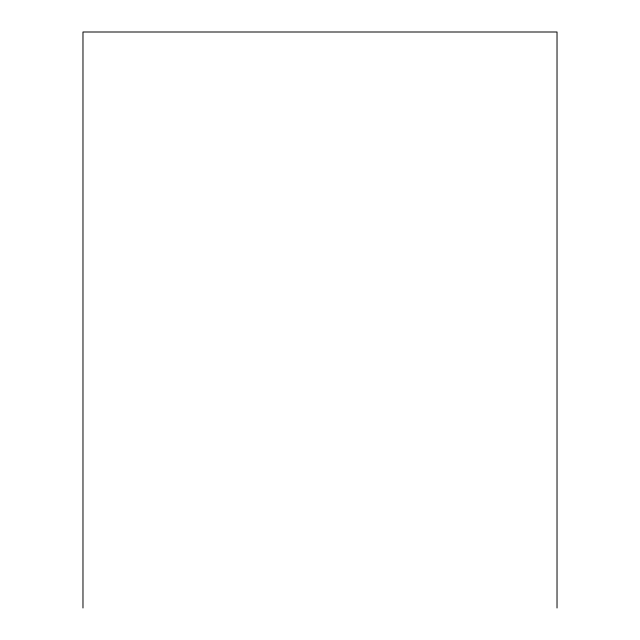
<?xml version="1.0" encoding="UTF-8"?>
<svg xmlns="http://www.w3.org/2000/svg" width="640" height="640" viewBox="0 0 640 640"><rect width="100%" height="100%" fill="white"/><g stroke="black" fill="none" stroke-linecap="round" stroke-linejoin="round"><path stroke-width="0.96" d="M557.024 608L557.024 32L82.976 32L82.976 608"/></g></svg>
